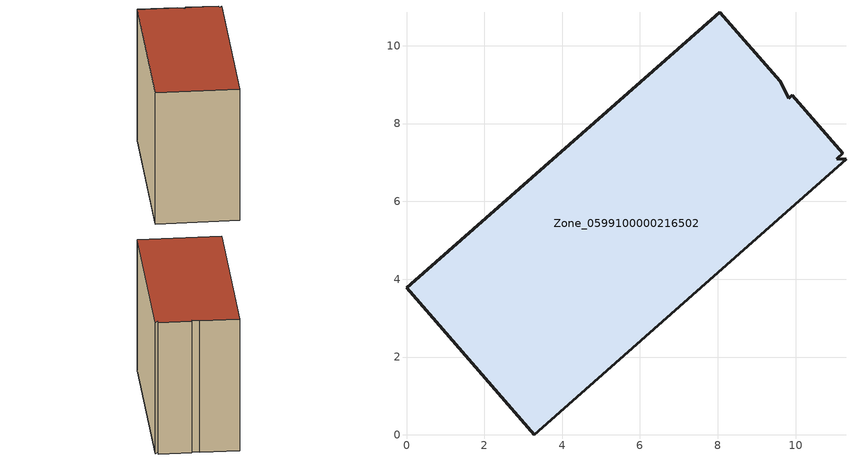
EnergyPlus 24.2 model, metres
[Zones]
Zone_0599100000216502
 floor ground (C_G): 11.06,7.1 11.29,7.08 3.29,0 0,3.78 8.05,10.86 9.6,9.08 9.83,8.65 9.91,8.72 11.21,7.24 z0
 wall outside (C_F): 0,3.78 3.29,0 11.29,7.08 11.06,7.1 11.21,7.24 9.91,8.72 9.83,8.65 9.6,9.08 8.05,10.86 0,3.78 z0:8.71
 roof outside (C_R): 11.29,7.08 11.06,7.1 11.21,7.24 9.91,8.72 9.83,8.65 9.6,9.08 8.05,10.86 0,3.78 3.29,0 z8.71
[BUILDING]
Pand.0599100000216502: North Axis=0; Terrain=City; Loads Convergence Tolerance Value=0.04; Temperature Convergence Tolerance Value=0.4; Solar Distribution=FullExterior; Maximum Number of Warmup Days=25; Minimum Number of Warmup Days=1
[Site:Location]
Rotterdam.The.Hague.AP_ZH_NLD Design_Conditions: Latitude=51.96; Longitude=4.45; Time Zone=1; Elevation=-4.5
[SITE:GROUNDTEMPERATURE:BUILDINGSURFACE]
18, 18, 18, 18, 18, 18, 18, 18, 18, 18, 18, 18
[MATERIAL] Thermal Absorptance=0.9; Solar Absorptance=0.7; Visible Absorptance=0.7
Name | Roughness | Thickness | Conductivity | Density | Specific Heat
G.TI.1946 | MediumSmooth | 0.15 | 1 | 540 | 1210
F.TI.1946 | Rough | 0.3 | 0.857143 | 1920 | 840
R.TI.1946 | MediumRough | 0.2 | 0.1 | 1500 | 1000
[CONSTRUCTION]
C_G: G.TI.1946
C_F: F.TI.1946
C_R: R.TI.1946
[ZONE]
Zone_0599100000216502: Type=1; Multiplier=1; Ceiling Height=Autocalculate; Volume=Autocalculate; Floor Area=autocalculate; Part of Total Floor Area=Yes
[ZONEINFILTRATION:DESIGNFLOWRATE]
Infil_Zone_0599100000216502: Zone or ZoneList or Space or SpaceList=Zone_0599100000216502; Schedule=AlwaysOn; Design Flow Rate Calculation Method=Flow/Area; Flow Rate per Floor Area=0.003; Constant Term Coefficient=1; Temperature Term Coefficient=0; Velocity Term Coefficient=0; Velocity Squared Term Coefficient=0
[HVACTEMPLATE:ZONE:IDEALLOADSAIRSYSTEM]
Zone_0599100000216502: Maximum Heating Supply Air Temperature=50; Minimum Cooling Supply Air Temperature=13; Maximum Heating Supply Air Humidity Ratio=0.0156; Minimum Cooling Supply Air Humidity Ratio=0.0077; Heating Limit=NoLimit; Cooling Limit=NoLimit; Dehumidification Control Type=ConstantSensibleHeatRatio; Cooling Sensible Heat Ratio=0.7; Dehumidification Setpoint=60; Humidification Control Type=None; Humidification Setpoint=30; Outdoor Air Method=None; Outdoor Air Flow Rate per Person=0.00944; Outdoor Air Flow Rate per Zone Floor Area=0; Outdoor Air Flow Rate per Zone=0; Demand Controlled Ventilation Type=None; Outdoor Air Economizer Type=NoEconomizer; Heat Recovery Type=None; Sensible Heat Recovery Effectiveness=0.7; Latent Heat Recovery Effectiveness=0.65
[ZONECONTROL:THERMOSTAT]
ThermostatControl_Zone_0599100000216502: Zone or ZoneList=Zone_0599100000216502; Control Type Schedule=DualSetpointControlType; Control 1=Thermostat_Zone_0599100000216502; Temperature Difference Between Cutout And Setpoint=0
[THERMOSTATSETPOINT:DUALSETPOINT]
Thermostat_Zone_0599100000216502: Heating Setpoint Temperature Schedule=HeatingSetpoint_Zone_0599100000216502; Cooling Setpoint Temperature Schedule=CoolingSetpoint_Zone_0599100000216502
[SCHEDULE:COMPACT]
HeatingSetpoint_Zone_0599100000216502: Through: 12/31, For: AllDays, Until: 24:00, 21
CoolingSetpoint_Zone_0599100000216502: Through: 12/31, For: AllDays, Until: 24:00, 24
DualSetpointControlType: Through: 12/31, For: AllDays, Until: 24:00, 4
AlwaysOn: Through: 12/31, For: AllDays, Until: 24:00, 1
